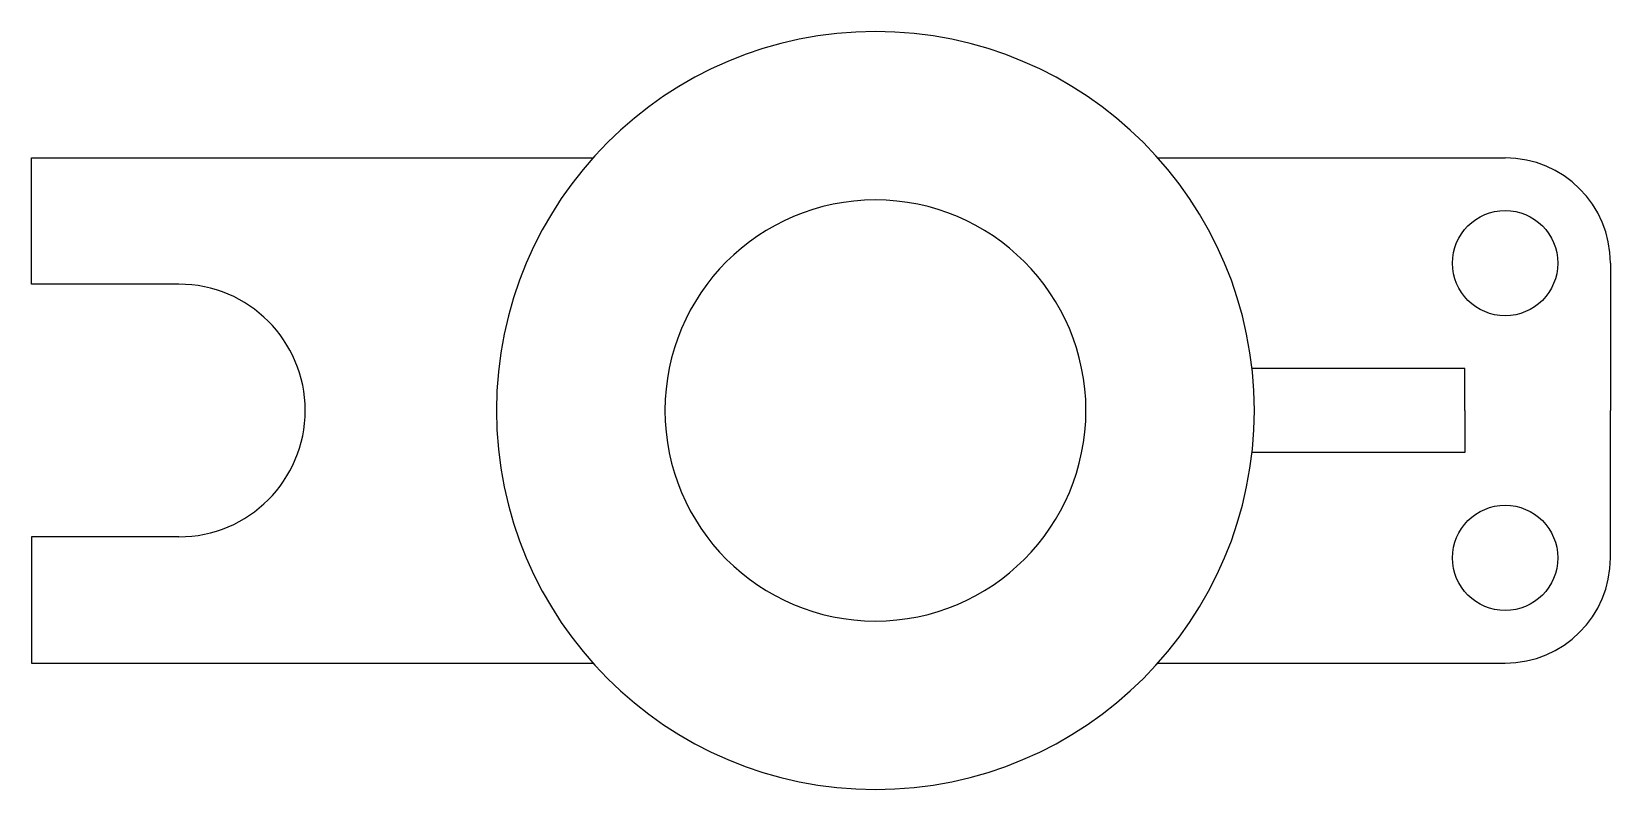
# Model space of a CAD drawing. Header units: millimetres. Extents: x 2255.2 to 2330.2, y 2468.5 to 2504.5.
import ezdxf

# ---------------------------------------------------------------- set-up
doc = ezdxf.new("R2010")
doc.units = ezdxf.units.MM

msp = doc.modelspace()

# ---------------------------------------------------------------- linework, layer by layer
for p, q in [((2255.161, 2498.531), (2262.161, 2498.531)), ((2255.161, 2492.531), (2255.161, 2498.531)), ((2262.161, 2498.531), (2281.831, 2498.531)), ((2308.664, 2498.531), (2325.161, 2498.531)), ((2330.161, 2493.531), (2330.161, 2486.531)), ((2262.161, 2492.531), (2255.161, 2492.531)), ((2323.245, 2488.533), (2313.136, 2488.533)), ((2323.245, 2486.531), (2323.245, 2488.533)), ((2323.245, 2486.533), (2323.245, 2488.533)), ((2323.245, 2486.531), (2323.245, 2484.529)), ((2323.245, 2486.529), (2323.245, 2484.529)), ((2330.161, 2479.531), (2330.161, 2486.531)), ((2323.245, 2484.529), (2313.136, 2484.529)), ((2262.161, 2480.531), (2255.161, 2480.531)), ((2255.161, 2480.531), (2255.161, 2474.531)), ((2255.161, 2474.531), (2262.161, 2474.531)), ((2262.161, 2474.531), (2281.831, 2474.531)), ((2308.664, 2474.531), (2325.161, 2474.531))]:
    msp.add_line(p, q)
for centre in [(2325.161, 2493.531), (2325.161, 2479.531)]:
    msp.add_circle(centre, 2.5)
for centre, radius, start, end in [((2295.247, 2486.531), 18, 0, 180), ((2325.161, 2493.531), 5, 0, 90), ((2295.247, 2486.531), 10, 0, 180), ((2262.161, 2486.531), 6, 0, 90), ((2262.161, 2486.531), 6, 270, 0), ((2295.247, 2486.531), 18, 180, 0), ((2295.247, 2486.531), 10, 180, 0), ((2325.161, 2479.531), 5, 270, 0)]:
    msp.add_arc(centre, radius, start, end)

doc.saveas('drawing.dxf')
